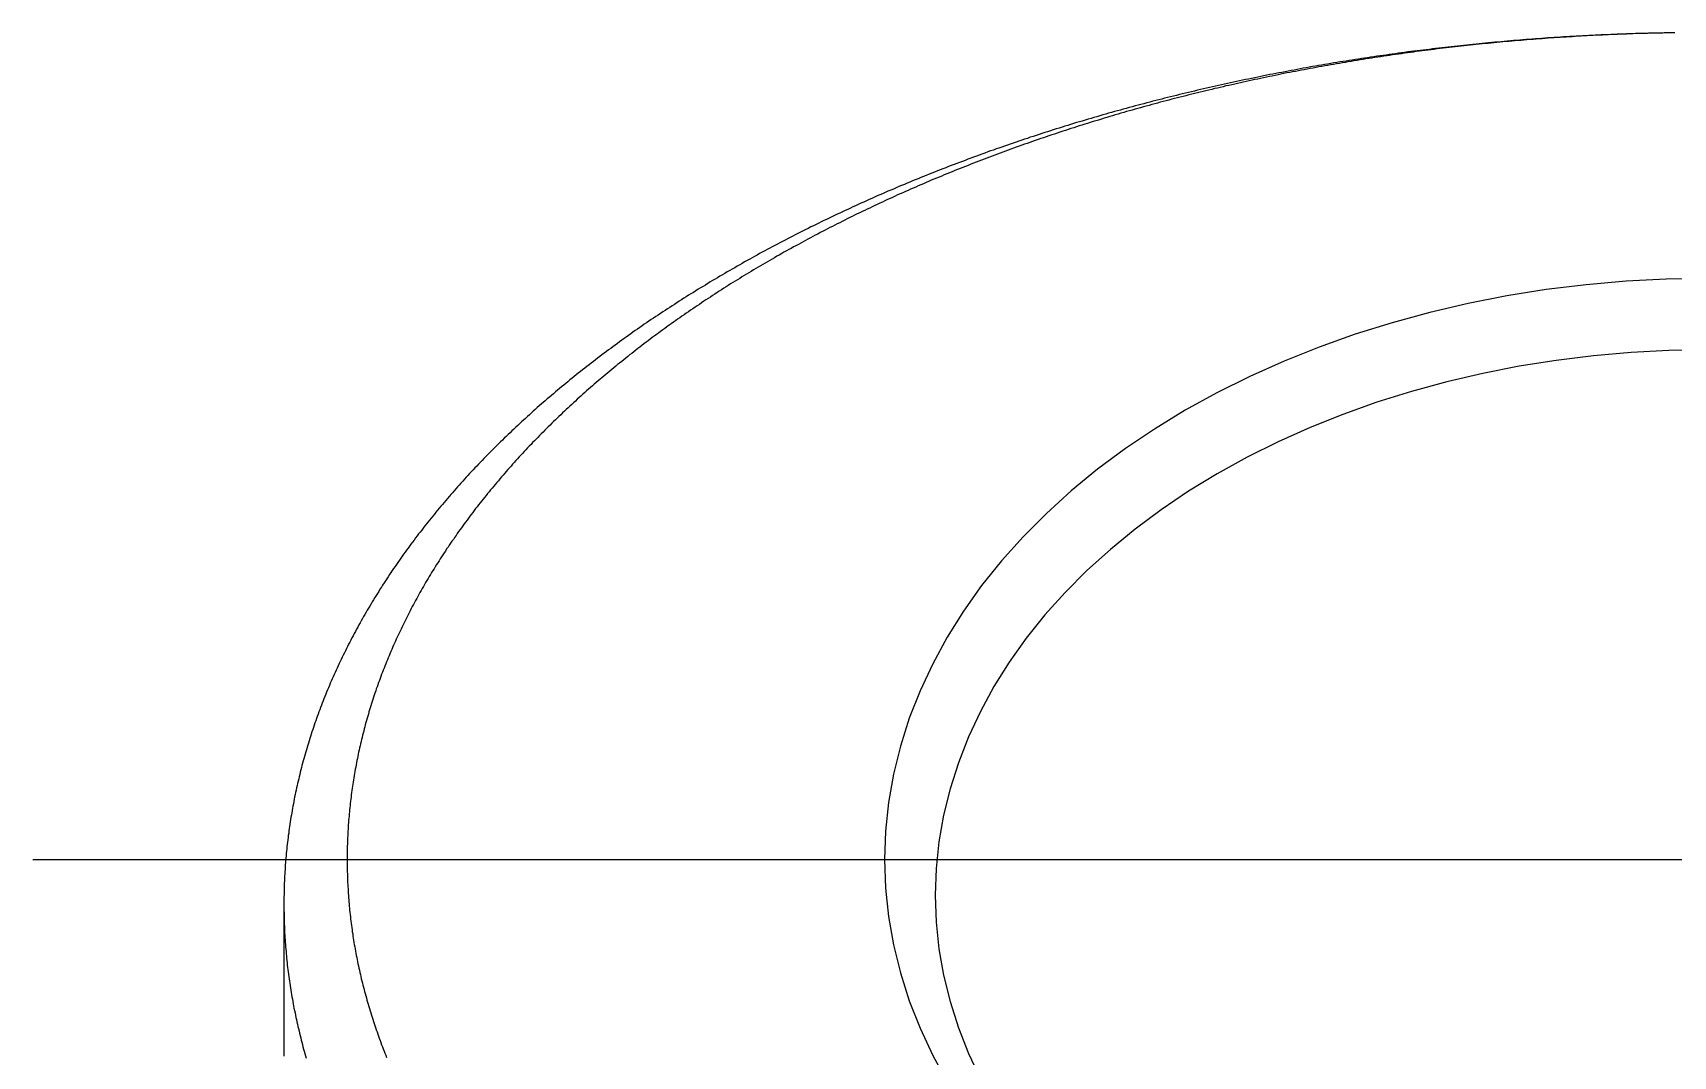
# Model space of a CAD drawing. Extents: x -9.8 to 79.6, y -19.1 to 55.4.
# Drawn here: x 53.16 to 66.13, y 45.31 to 53.41 of the extents above; entities that cross this region are included whole.
import ezdxf

# ---------------------------------------------------------------- set-up
doc = ezdxf.new("R2010")
doc.units = 0
doc.linetypes.add('CENTER', pattern=[50.8, 31.75, -6.35, 6.35, -6.35])
doc.layers.get('0').update_dxf_attribs({"linetype": 'CONTINUOUS'})
doc.layers.add('CENTER', color=1, linetype='CENTER')

msp = doc.modelspace()

# ---------------------------------------------------------------- linework, layer by layer
at = {"color": 7, "linetype": 'CONTINUOUS'}
msp.add_line((55.149, 46.515), (55.149, 45.313), dxfattribs=at)
at = {"color": 7}
for points in [[(66.138, 53.408, 0), (66.113, 53.407, 0), (66.088, 53.407, 0), (66.063, 53.407, 0), (66.038, 53.406, 0), (66.013, 53.406, 0), (65.988, 53.405, 0), (65.963, 53.404, 0), (65.939, 53.404, 0), (65.914, 53.403, 0), (65.889, 53.403, 0), (65.864, 53.402, 0), (65.839, 53.401, 0), (65.814, 53.4, 0), (65.789, 53.399, 0), (65.764, 53.399, 0), (65.74, 53.398, 0), (65.715, 53.397, 0), (65.69, 53.396, 0), (65.665, 53.395, 0), (65.64, 53.394, 0), (65.615, 53.393, 0), (65.591, 53.392, 0), (65.566, 53.391, 0), (65.541, 53.389, 0), (65.516, 53.388, 0), (65.491, 53.387, 0), (65.466, 53.386, 0), (65.442, 53.385, 0), (65.417, 53.383, 0), (65.392, 53.382, 0), (65.367, 53.38, 0), (65.342, 53.379, 0), (65.317, 53.378, 0), (65.293, 53.376, 0), (65.268, 53.375, 0), (65.243, 53.373, 0), (65.218, 53.371, 0), (65.194, 53.37, 0), (65.169, 53.368, 0), (65.144, 53.367, 0), (65.119, 53.365, 0), (65.094, 53.363, 0), (65.07, 53.361, 0), (65.045, 53.359, 0), (65.02, 53.358, 0), (64.996, 53.356, 0), (64.971, 53.354, 0), (64.946, 53.352, 0), (64.921, 53.35, 0), (64.897, 53.348, 0), (64.872, 53.346, 0), (64.847, 53.344, 0), (64.822, 53.342, 0), (64.798, 53.339, 0), (64.773, 53.337, 0), (64.748, 53.335, 0), (64.724, 53.333, 0), (64.699, 53.33, 0), (64.674, 53.328, 0), (64.65, 53.326, 0), (64.625, 53.323, 0), (64.6, 53.321, 0), (64.576, 53.318, 0), (64.551, 53.316, 0), (64.526, 53.313, 0), (64.502, 53.311, 0), (64.477, 53.308, 0), (64.453, 53.306, 0), (64.428, 53.303, 0), (64.403, 53.3, 0), (64.379, 53.297, 0), (64.354, 53.295, 0), (64.33, 53.292, 0), (64.305, 53.289, 0), (64.281, 53.286, 0), (64.256, 53.283, 0), (64.231, 53.28, 0), (64.207, 53.277, 0), (64.182, 53.274, 0), (64.158, 53.271, 0), (64.133, 53.268, 0), (64.109, 53.265, 0), (64.084, 53.262, 0), (64.06, 53.259, 0), (64.035, 53.256, 0), (64.011, 53.252, 0), (63.986, 53.249, 0), (63.962, 53.246, 0), (63.938, 53.242, 0), (63.913, 53.239, 0), (63.889, 53.236, 0), (63.864, 53.232, 0), (63.84, 53.229, 0), (63.816, 53.225, 0), (63.791, 53.222, 0), (63.767, 53.218, 0), (63.742, 53.215, 0), (63.718, 53.211, 0), (63.694, 53.207, 0), (63.669, 53.204, 0), (63.645, 53.2, 0), (63.621, 53.196, 0), (63.596, 53.192, 0), (63.572, 53.188, 0), (63.548, 53.184, 0), (63.523, 53.181, 0), (63.499, 53.177, 0), (63.475, 53.173, 0), (63.451, 53.169, 0), (63.427, 53.165, 0), (63.402, 53.16, 0), (63.378, 53.156, 0), (63.354, 53.152, 0), (63.33, 53.148, 0), (63.306, 53.144, 0), (63.281, 53.14, 0), (63.257, 53.135, 0), (63.233, 53.131, 0), (63.209, 53.127, 0), (63.185, 53.122, 0), (63.161, 53.118, 0), (63.137, 53.113, 0), (63.113, 53.109, 0), (63.089, 53.104, 0), (63.065, 53.1, 0), (63.04, 53.095, 0), (63.016, 53.091, 0), (62.992, 53.086, 0), (62.968, 53.081, 0), (62.944, 53.077, 0), (62.92, 53.072, 0), (62.896, 53.067, 0), (62.873, 53.062, 0), (62.849, 53.057, 0), (62.825, 53.052, 0), (62.801, 53.047, 0), (62.777, 53.042, 0), (62.753, 53.038, 0), (62.729, 53.032, 0), (62.705, 53.027, 0), (62.681, 53.022, 0), (62.657, 53.017, 0), (62.634, 53.012, 0), (62.61, 53.007, 0), (62.586, 53.002, 0), (62.562, 52.996, 0), (62.538, 52.991, 0), (62.515, 52.986, 0), (62.491, 52.98, 0), (62.467, 52.975, 0), (62.444, 52.969, 0), (62.42, 52.964, 0), (62.396, 52.958, 0), (62.373, 52.953, 0), (62.349, 52.947, 0), (62.325, 52.942, 0), (62.302, 52.936, 0), (62.278, 52.93, 0), (62.255, 52.925, 0), (62.231, 52.919, 0), (62.207, 52.913, 0), (62.184, 52.907, 0), (62.16, 52.901, 0), (62.137, 52.896, 0), (62.113, 52.89, 0), (62.09, 52.884, 0), (62.066, 52.878, 0), (62.043, 52.872, 0), (62.02, 52.866, 0), (61.996, 52.86, 0), (61.973, 52.853, 0), (61.949, 52.847, 0), (61.926, 52.841, 0), (61.903, 52.835, 0), (61.879, 52.829, 0), (61.856, 52.822, 0), (61.833, 52.816, 0), (61.809, 52.81, 0), (61.786, 52.803, 0), (61.763, 52.797, 0), (61.74, 52.791, 0), (61.717, 52.784, 0), (61.693, 52.778, 0), (61.67, 52.771, 0), (61.647, 52.764, 0), (61.624, 52.758, 0), (61.601, 52.751, 0), (61.578, 52.744, 0), (61.554, 52.738, 0), (61.531, 52.731, 0), (61.508, 52.724, 0), (61.485, 52.717, 0), (61.462, 52.71, 0), (61.439, 52.703, 0), (61.416, 52.697, 0), (61.393, 52.69, 0), (61.37, 52.683, 0), (61.348, 52.675, 0), (61.325, 52.668, 0), (61.302, 52.661, 0), (61.279, 52.654, 0), (61.256, 52.647, 0), (61.233, 52.64, 0), (61.211, 52.633, 0), (61.188, 52.625, 0), (61.165, 52.618, 0), (61.142, 52.611, 0), (61.12, 52.603, 0), (61.097, 52.596, 0), (61.074, 52.588, 0), (61.051, 52.581, 0), (61.029, 52.573, 0), (61.006, 52.566, 0), (60.984, 52.558, 0), (60.961, 52.551, 0), (60.938, 52.543, 0), (60.916, 52.535, 0), (60.893, 52.528, 0), (60.871, 52.52, 0), (60.848, 52.512, 0), (60.826, 52.504, 0), (60.803, 52.496, 0), (60.781, 52.489, 0), (60.759, 52.48, 0), (60.736, 52.473, 0), (60.714, 52.465, 0), (60.692, 52.456, 0), (60.669, 52.449, 0), (60.647, 52.44, 0), (60.625, 52.432, 0), (60.603, 52.424, 0), (60.58, 52.416, 0), (60.558, 52.408, 0), (60.536, 52.399, 0), (60.514, 52.391, 0), (60.492, 52.383, 0), (60.47, 52.374, 0), (60.448, 52.366, 0), (60.426, 52.358, 0), (60.404, 52.349, 0), (60.382, 52.34, 0), (60.36, 52.332, 0), (60.338, 52.323, 0), (60.316, 52.315, 0), (60.294, 52.306, 0), (60.272, 52.297, 0), (60.25, 52.289, 0), (60.228, 52.28, 0), (60.206, 52.271, 0), (60.185, 52.262, 0), (60.163, 52.254, 0), (60.141, 52.245, 0), (60.12, 52.236, 0), (60.098, 52.227, 0), (60.076, 52.218, 0), (60.055, 52.209, 0), (60.033, 52.2, 0), (60.011, 52.191, 0), (59.99, 52.181, 0), (59.968, 52.172, 0), (59.947, 52.163, 0), (59.925, 52.154, 0), (59.904, 52.145, 0), (59.883, 52.135, 0), (59.861, 52.126, 0), (59.84, 52.117, 0), (59.819, 52.107, 0), (59.797, 52.098, 0), (59.776, 52.088, 0), (59.755, 52.079, 0), (59.734, 52.069, 0), (59.712, 52.06, 0), (59.691, 52.05, 0), (59.67, 52.04, 0), (59.649, 52.031, 0), (59.628, 52.021, 0), (59.607, 52.011, 0), (59.586, 52.002, 0), (59.565, 51.992, 0), (59.544, 51.982, 0), (59.523, 51.972, 0), (59.502, 51.962, 0), (59.481, 51.952, 0), (59.461, 51.942, 0), (59.44, 51.932, 0), (59.419, 51.922, 0), (59.398, 51.912, 0), (59.378, 51.902, 0), (59.357, 51.892, 0), (59.337, 51.882, 0), (59.316, 51.872, 0), (59.295, 51.861, 0), (59.275, 51.851, 0), (59.254, 51.841, 0), (59.234, 51.83, 0), (59.213, 51.82, 0), (59.193, 51.81, 0), (59.173, 51.799, 0), (59.152, 51.789, 0), (59.132, 51.778, 0), (59.112, 51.768, 0), (59.092, 51.757, 0), (59.071, 51.747, 0), (59.051, 51.736, 0), (59.031, 51.725, 0), (59.011, 51.715, 0), (58.991, 51.704, 0), (58.971, 51.693, 0), (58.951, 51.682, 0), (58.931, 51.672, 0), (58.911, 51.661, 0), (58.891, 51.65, 0), (58.871, 51.639, 0), (58.852, 51.628, 0), (58.832, 51.617, 0), (58.812, 51.606, 0), (58.792, 51.595, 0), (58.773, 51.584, 0), (58.753, 51.572, 0), (58.733, 51.561, 0), (58.714, 51.55, 0), (58.694, 51.539, 0), (58.675, 51.528, 0), (58.655, 51.517, 0), (58.636, 51.505, 0), (58.617, 51.494, 0), (58.597, 51.482, 0), (58.578, 51.471, 0), (58.559, 51.46, 0), (58.539, 51.448, 0), (58.52, 51.437, 0), (58.501, 51.425, 0), (58.482, 51.413, 0), (58.463, 51.402, 0), (58.444, 51.39, 0), (58.425, 51.379, 0), (58.406, 51.367, 0), (58.387, 51.355, 0), (58.368, 51.343, 0), (58.349, 51.332, 0), (58.331, 51.32, 0), (58.312, 51.308, 0), (58.293, 51.296, 0), (58.274, 51.284, 0), (58.256, 51.272, 0), (58.237, 51.26, 0), (58.219, 51.248, 0), (58.2, 51.236, 0), (58.182, 51.224, 0), (58.163, 51.212, 0), (58.145, 51.2, 0), (58.126, 51.188, 0), (58.108, 51.175, 0), (58.09, 51.163, 0), (58.072, 51.151, 0), (58.053, 51.139, 0), (58.035, 51.126, 0), (58.017, 51.114, 0), (57.999, 51.102, 0), (57.981, 51.089, 0), (57.963, 51.077, 0), (57.945, 51.064, 0), (57.927, 51.052, 0), (57.909, 51.039, 0), (57.892, 51.026, 0), (57.874, 51.014, 0), (57.856, 51.001, 0), (57.839, 50.989, 0), (57.821, 50.976, 0), (57.803, 50.963, 0), (57.786, 50.95, 0), (57.768, 50.938, 0), (57.751, 50.925, 0), (57.733, 50.912, 0), (57.716, 50.899, 0), (57.699, 50.886, 0), (57.681, 50.873, 0), (57.664, 50.86, 0), (57.647, 50.847, 0), (57.63, 50.834, 0), (57.613, 50.821, 0), (57.596, 50.808, 0), (57.579, 50.795, 0), (57.562, 50.782, 0), (57.545, 50.768, 0), (57.528, 50.755, 0), (57.511, 50.742, 0), (57.494, 50.729, 0), (57.477, 50.715, 0), (57.461, 50.702, 0), (57.444, 50.688, 0), (57.428, 50.675, 0), (57.411, 50.662, 0), (57.395, 50.648, 0), (57.378, 50.635, 0), (57.362, 50.621, 0), (57.345, 50.608, 0), (57.329, 50.594, 0), (57.313, 50.58, 0), (57.297, 50.567, 0), (57.28, 50.553, 0), (57.264, 50.539, 0), (57.248, 50.526, 0), (57.232, 50.512, 0), (57.216, 50.498, 0), (57.2, 50.484, 0), (57.184, 50.47, 0), (57.168, 50.456, 0), (57.153, 50.443, 0), (57.137, 50.429, 0), (57.121, 50.415, 0), (57.106, 50.401, 0), (57.09, 50.387, 0), (57.075, 50.373, 0), (57.059, 50.358, 0), (57.044, 50.344, 0), (57.028, 50.33, 0), (57.013, 50.316, 0), (56.998, 50.302, 0), (56.982, 50.288, 0), (56.967, 50.273, 0), (56.952, 50.259, 0), (56.937, 50.245, 0), (56.922, 50.23, 0), (56.907, 50.216, 0), (56.892, 50.201, 0), (56.877, 50.187, 0), (56.862, 50.172, 0), (56.847, 50.158, 0), (56.833, 50.143, 0), (56.818, 50.129, 0), (56.803, 50.114, 0), (56.789, 50.1, 0), (56.774, 50.085, 0), (56.76, 50.07, 0), (56.745, 50.056, 0), (56.731, 50.041, 0), (56.717, 50.026, 0), (56.703, 50.011, 0), (56.688, 49.996, 0), (56.674, 49.981, 0), (56.66, 49.967, 0), (56.646, 49.952, 0), (56.632, 49.937, 0), (56.618, 49.922, 0), (56.604, 49.907, 0), (56.59, 49.892, 0), (56.577, 49.877, 0), (56.563, 49.862, 0), (56.549, 49.846, 0), (56.536, 49.831, 0), (56.522, 49.816, 0), (56.509, 49.801, 0), (56.495, 49.786, 0), (56.482, 49.77, 0), (56.469, 49.755, 0), (56.455, 49.74, 0), (56.442, 49.724, 0), (56.429, 49.709, 0), (56.416, 49.694, 0), (56.403, 49.678, 0), (56.39, 49.663, 0), (56.377, 49.647, 0), (56.364, 49.632, 0), (56.351, 49.616, 0), (56.339, 49.601, 0), (56.326, 49.585, 0), (56.313, 49.569, 0), (56.301, 49.554, 0), (56.288, 49.538, 0), (56.276, 49.523, 0), (56.263, 49.507, 0), (56.251, 49.491, 0), (56.239, 49.475, 0), (56.226, 49.459, 0), (56.214, 49.444, 0), (56.202, 49.428, 0), (56.19, 49.412, 0), (56.178, 49.396, 0), (56.166, 49.38, 0), (56.154, 49.364, 0), (56.143, 49.348, 0), (56.131, 49.332, 0), (56.119, 49.316, 0), (56.108, 49.3, 0), (56.096, 49.284, 0), (56.084, 49.268, 0), (56.073, 49.252, 0), (56.062, 49.236, 0), (56.05, 49.219, 0), (56.039, 49.203, 0), (56.028, 49.187, 0), (56.017, 49.171, 0), (56.006, 49.154, 0), (55.995, 49.138, 0), (55.984, 49.122, 0), (55.973, 49.105, 0), (55.962, 49.089, 0), (55.952, 49.073, 0), (55.941, 49.056, 0), (55.93, 49.04, 0), (55.92, 49.023, 0), (55.909, 49.007, 0), (55.899, 48.99, 0), (55.889, 48.974, 0), (55.878, 48.957, 0), (55.868, 48.941, 0), (55.858, 48.924, 0), (55.848, 48.908, 0), (55.838, 48.891, 0), (55.828, 48.874, 0), (55.818, 48.858, 0), (55.808, 48.841, 0), (55.799, 48.824, 0), (55.789, 48.808, 0), (55.779, 48.791, 0), (55.77, 48.774, 0), (55.761, 48.757, 0), (55.751, 48.74, 0), (55.742, 48.724, 0), (55.733, 48.707, 0), (55.723, 48.69, 0), (55.714, 48.673, 0), (55.705, 48.656, 0), (55.696, 48.639, 0), (55.687, 48.622, 0), (55.678, 48.605, 0), (55.67, 48.588, 0), (55.661, 48.571, 0), (55.652, 48.554, 0), (55.644, 48.537, 0), (55.635, 48.52, 0), (55.627, 48.503, 0), (55.618, 48.486, 0), (55.61, 48.469, 0), (55.602, 48.452, 0), (55.594, 48.435, 0), (55.586, 48.418, 0), (55.578, 48.4, 0), (55.57, 48.383, 0), (55.562, 48.366, 0), (55.554, 48.349, 0), (55.546, 48.332, 0), (55.539, 48.314, 0), (55.531, 48.297, 0), (55.524, 48.28, 0), (55.516, 48.263, 0), (55.509, 48.245, 0), (55.502, 48.228, 0), (55.494, 48.211, 0), (55.487, 48.193, 0), (55.48, 48.176, 0), (55.473, 48.158, 0), (55.466, 48.141, 0), (55.459, 48.124, 0), (55.453, 48.106, 0), (55.446, 48.089, 0), (55.439, 48.071, 0), (55.433, 48.054, 0), (55.426, 48.036, 0), (55.42, 48.019, 0), (55.413, 48.001, 0), (55.407, 47.984, 0), (55.401, 47.966, 0), (55.395, 47.949, 0), (55.389, 47.931, 0), (55.383, 47.914, 0), (55.377, 47.896, 0), (55.371, 47.878, 0), (55.365, 47.861, 0), (55.36, 47.843, 0), (55.354, 47.826, 0), (55.349, 47.808, 0), (55.343, 47.79, 0), (55.338, 47.773, 0), (55.332, 47.755, 0), (55.327, 47.737, 0), (55.322, 47.72, 0), (55.317, 47.702, 0), (55.312, 47.684, 0), (55.307, 47.666, 0), (55.302, 47.649, 0), (55.297, 47.631, 0), (55.292, 47.613, 0), (55.288, 47.596, 0), (55.283, 47.578, 0), (55.279, 47.56, 0), (55.275, 47.542, 0), (55.27, 47.524, 0), (55.266, 47.507, 0), (55.262, 47.489, 0), (55.258, 47.471, 0), (55.254, 47.453, 0), (55.25, 47.435, 0), (55.246, 47.417, 0), (55.242, 47.4, 0), (55.238, 47.382, 0), (55.234, 47.364, 0), (55.231, 47.346, 0), (55.227, 47.328, 0), (55.224, 47.31, 0), (55.221, 47.292, 0), (55.217, 47.275, 0), (55.214, 47.257, 0), (55.211, 47.239, 0), (55.208, 47.221, 0), (55.205, 47.203, 0), (55.202, 47.185, 0), (55.199, 47.167, 0), (55.197, 47.149, 0), (55.194, 47.131, 0), (55.191, 47.113, 0), (55.189, 47.095, 0), (55.187, 47.078, 0), (55.184, 47.059, 0), (55.182, 47.042, 0), (55.18, 47.024, 0), (55.178, 47.006, 0), (55.175, 46.988, 0), (55.173, 46.97, 0), (55.172, 46.952, 0), (55.17, 46.934, 0), (55.168, 46.916, 0), (55.166, 46.898, 0), (55.165, 46.88, 0), (55.163, 46.862, 0), (55.162, 46.844, 0), (55.16, 46.826, 0), (55.159, 46.808, 0), (55.158, 46.79, 0), (55.157, 46.772, 0), (55.156, 46.754, 0), (55.155, 46.736, 0), (55.154, 46.718, 0), (55.153, 46.7, 0), (55.152, 46.682, 0), (55.152, 46.664, 0), (55.151, 46.646, 0), (55.15, 46.628, 0), (55.15, 46.61, 0), (55.15, 46.592, 0), (55.149, 46.574, 0), (55.149, 46.556, 0), (55.149, 46.538, 0), (55.149, 46.52, 0), (55.149, 46.502, 0), (55.149, 46.484, 0), (55.149, 46.466, 0), (55.15, 46.448, 0), (55.15, 46.43, 0), (55.15, 46.412, 0), (55.151, 46.394, 0), (55.151, 46.376, 0), (55.152, 46.358, 0), (55.153, 46.34, 0), (55.153, 46.322, 0), (55.154, 46.304, 0), (55.155, 46.286, 0), (55.156, 46.268, 0), (55.157, 46.25, 0), (55.158, 46.232, 0), (55.16, 46.214, 0), (55.161, 46.196, 0), (55.162, 46.178, 0), (55.164, 46.16, 0), (55.166, 46.142, 0), (55.167, 46.124, 0), (55.169, 46.106, 0), (55.171, 46.088, 0), (55.172, 46.07, 0), (55.174, 46.052, 0), (55.176, 46.034, 0), (55.178, 46.016, 0), (55.181, 45.998, 0), (55.183, 45.98, 0), (55.185, 45.962, 0), (55.188, 45.944, 0), (55.19, 45.926, 0), (55.193, 45.908, 0), (55.195, 45.89, 0), (55.198, 45.872, 0), (55.201, 45.854, 0), (55.204, 45.836, 0), (55.207, 45.818, 0), (55.21, 45.8, 0), (55.213, 45.782, 0), (55.216, 45.764, 0), (55.219, 45.746, 0), (55.222, 45.728, 0), (55.226, 45.71, 0), (55.229, 45.692, 0), (55.233, 45.674, 0), (55.237, 45.656, 0), (55.24, 45.638, 0), (55.244, 45.62, 0), (55.248, 45.603, 0), (55.252, 45.585, 0), (55.256, 45.567, 0), (55.26, 45.549, 0), (55.264, 45.531, 0), (55.269, 45.513, 0), (55.273, 45.495, 0), (55.277, 45.477, 0), (55.282, 45.459, 0), (55.286, 45.441, 0), (55.291, 45.423, 0), (55.296, 45.406, 0), (55.3, 45.388, 0), (55.305, 45.37, 0), (55.31, 45.352, 0), (55.315, 45.334, 0), (55.32, 45.316, 0), (55.326, 45.298, 0)], [(66.148, 53.408, 0), (66.124, 53.407, 0), (66.1, 53.407, 0), (66.076, 53.407, 0), (66.052, 53.406, 0), (66.028, 53.406, 0), (66.004, 53.405, 0), (65.98, 53.405, 0), (65.956, 53.404, 0), (65.932, 53.403, 0), (65.909, 53.403, 0), (65.885, 53.402, 0), (65.861, 53.401, 0), (65.837, 53.401, 0), (65.813, 53.4, 0), (65.789, 53.399, 0), (65.765, 53.398, 0), (65.741, 53.397, 0), (65.717, 53.396, 0), (65.693, 53.395, 0), (65.669, 53.395, 0), (65.646, 53.394, 0), (65.622, 53.392, 0), (65.598, 53.391, 0), (65.574, 53.39, 0), (65.55, 53.389, 0), (65.526, 53.388, 0), (65.502, 53.387, 0), (65.478, 53.386, 0), (65.455, 53.384, 0), (65.431, 53.383, 0), (65.407, 53.382, 0), (65.383, 53.38, 0), (65.359, 53.379, 0), (65.335, 53.377, 0), (65.312, 53.376, 0), (65.288, 53.374, 0), (65.264, 53.373, 0), (65.24, 53.371, 0), (65.216, 53.37, 0), (65.192, 53.368, 0), (65.169, 53.367, 0), (65.145, 53.365, 0), (65.121, 53.363, 0), (65.097, 53.361, 0), (65.073, 53.36, 0), (65.05, 53.358, 0), (65.026, 53.356, 0), (65.002, 53.354, 0), (64.978, 53.352, 0), (64.954, 53.35, 0), (64.931, 53.348, 0), (64.907, 53.346, 0), (64.883, 53.344, 0), (64.859, 53.342, 0), (64.836, 53.34, 0), (64.812, 53.338, 0), (64.788, 53.336, 0), (64.765, 53.334, 0), (64.741, 53.331, 0), (64.717, 53.329, 0), (64.694, 53.327, 0), (64.67, 53.324, 0), (64.646, 53.322, 0), (64.623, 53.32, 0), (64.599, 53.317, 0), (64.575, 53.315, 0), (64.552, 53.312, 0), (64.528, 53.31, 0), (64.504, 53.307, 0), (64.481, 53.304, 0), (64.457, 53.302, 0), (64.433, 53.299, 0), (64.41, 53.297, 0), (64.386, 53.294, 0), (64.362, 53.291, 0), (64.339, 53.288, 0), (64.315, 53.285, 0), (64.292, 53.283, 0), (64.268, 53.28, 0), (64.245, 53.277, 0), (64.221, 53.274, 0), (64.198, 53.271, 0), (64.174, 53.268, 0), (64.15, 53.265, 0), (64.127, 53.262, 0), (64.103, 53.259, 0), (64.08, 53.255, 0), (64.056, 53.252, 0), (64.033, 53.249, 0), (64.01, 53.246, 0), (63.986, 53.242, 0), (63.962, 53.239, 0), (63.939, 53.236, 0), (63.916, 53.233, 0), (63.892, 53.229, 0), (63.869, 53.226, 0), (63.845, 53.222, 0), (63.822, 53.219, 0), (63.799, 53.215, 0), (63.775, 53.212, 0), (63.752, 53.208, 0), (63.728, 53.204, 0), (63.705, 53.201, 0), (63.682, 53.197, 0), (63.658, 53.193, 0), (63.635, 53.19, 0), (63.612, 53.186, 0), (63.589, 53.182, 0), (63.565, 53.178, 0), (63.542, 53.174, 0), (63.519, 53.17, 0), (63.495, 53.166, 0), (63.472, 53.162, 0), (63.449, 53.158, 0), (63.426, 53.154, 0), (63.403, 53.15, 0), (63.38, 53.146, 0), (63.356, 53.142, 0), (63.333, 53.138, 0), (63.31, 53.133, 0), (63.287, 53.129, 0), (63.264, 53.125, 0), (63.24, 53.121, 0), (63.217, 53.116, 0), (63.194, 53.112, 0), (63.171, 53.108, 0), (63.148, 53.103, 0), (63.125, 53.099, 0), (63.102, 53.094, 0), (63.079, 53.09, 0), (63.056, 53.085, 0), (63.033, 53.08, 0), (63.01, 53.076, 0), (62.987, 53.071, 0), (62.964, 53.066, 0), (62.941, 53.062, 0), (62.918, 53.057, 0), (62.895, 53.052, 0), (62.872, 53.047, 0), (62.849, 53.042, 0), (62.827, 53.038, 0), (62.804, 53.033, 0), (62.781, 53.028, 0), (62.758, 53.023, 0), (62.735, 53.018, 0), (62.712, 53.013, 0), (62.69, 53.008, 0), (62.667, 53.002, 0), (62.644, 52.997, 0), (62.621, 52.992, 0), (62.598, 52.987, 0), (62.576, 52.981, 0), (62.553, 52.976, 0), (62.53, 52.971, 0), (62.508, 52.966, 0), (62.485, 52.96, 0), (62.462, 52.955, 0), (62.44, 52.949, 0), (62.417, 52.944, 0), (62.394, 52.938, 0), (62.372, 52.933, 0), (62.349, 52.927, 0), (62.327, 52.922, 0), (62.304, 52.916, 0), (62.282, 52.91, 0), (62.259, 52.905, 0), (62.236, 52.899, 0), (62.214, 52.893, 0), (62.191, 52.887, 0), (62.169, 52.882, 0), (62.147, 52.876, 0), (62.124, 52.87, 0), (62.102, 52.864, 0), (62.079, 52.858, 0), (62.057, 52.852, 0), (62.035, 52.846, 0), (62.012, 52.84, 0), (61.99, 52.834, 0), (61.968, 52.828, 0), (61.945, 52.821, 0), (61.923, 52.815, 0), (61.901, 52.809, 0), (61.879, 52.803, 0), (61.856, 52.796, 0), (61.834, 52.79, 0), (61.812, 52.784, 0), (61.79, 52.777, 0), (61.768, 52.771, 0), (61.746, 52.764, 0), (61.723, 52.758, 0), (61.701, 52.752, 0), (61.679, 52.745, 0), (61.657, 52.738, 0), (61.635, 52.732, 0), (61.613, 52.725, 0), (61.591, 52.718, 0), (61.569, 52.712, 0), (61.547, 52.705, 0), (61.525, 52.698, 0), (61.503, 52.691, 0), (61.481, 52.684, 0), (61.459, 52.678, 0), (61.438, 52.671, 0), (61.416, 52.664, 0), (61.394, 52.657, 0), (61.372, 52.65, 0), (61.35, 52.643, 0), (61.329, 52.636, 0), (61.307, 52.629, 0), (61.285, 52.621, 0), (61.263, 52.614, 0), (61.242, 52.607, 0), (61.22, 52.6, 0), (61.198, 52.593, 0), (61.177, 52.585, 0), (61.155, 52.578, 0), (61.134, 52.571, 0), (61.112, 52.563, 0), (61.09, 52.556, 0), (61.069, 52.548, 0), (61.047, 52.541, 0), (61.026, 52.533, 0), (61.005, 52.526, 0), (60.983, 52.518, 0), (60.962, 52.511, 0), (60.94, 52.503, 0), (60.919, 52.495, 0), (60.898, 52.487, 0), (60.876, 52.48, 0), (60.855, 52.472, 0), (60.834, 52.464, 0), (60.812, 52.456, 0), (60.791, 52.448, 0), (60.77, 52.44, 0), (60.749, 52.432, 0), (60.728, 52.425, 0), (60.706, 52.416, 0), (60.685, 52.408, 0), (60.664, 52.4, 0), (60.643, 52.392, 0), (60.622, 52.384, 0), (60.601, 52.376, 0), (60.58, 52.368, 0), (60.559, 52.359, 0), (60.538, 52.351, 0), (60.517, 52.343, 0), (60.496, 52.334, 0), (60.475, 52.326, 0), (60.455, 52.318, 0), (60.434, 52.309, 0), (60.413, 52.301, 0), (60.392, 52.292, 0), (60.371, 52.284, 0), (60.351, 52.275, 0), (60.33, 52.267, 0), (60.309, 52.258, 0), (60.289, 52.249, 0), (60.268, 52.241, 0), (60.247, 52.232, 0), (60.227, 52.223, 0), (60.206, 52.214, 0), (60.186, 52.206, 0), (60.165, 52.197, 0), (60.145, 52.188, 0), (60.124, 52.179, 0), (60.104, 52.17, 0), (60.084, 52.161, 0), (60.063, 52.152, 0), (60.043, 52.143, 0), (60.023, 52.134, 0), (60.002, 52.125, 0), (59.982, 52.115, 0), (59.962, 52.106, 0), (59.942, 52.097, 0), (59.922, 52.088, 0), (59.901, 52.079, 0), (59.881, 52.069, 0), (59.861, 52.06, 0), (59.841, 52.051, 0), (59.821, 52.041, 0), (59.801, 52.032, 0), (59.781, 52.022, 0), (59.761, 52.013, 0), (59.742, 52.003, 0), (59.722, 51.994, 0), (59.702, 51.984, 0), (59.682, 51.975, 0), (59.662, 51.965, 0), (59.643, 51.955, 0), (59.623, 51.946, 0), (59.603, 51.936, 0), (59.584, 51.926, 0), (59.564, 51.916, 0), (59.544, 51.906, 0), (59.525, 51.897, 0), (59.505, 51.887, 0), (59.486, 51.877, 0), (59.467, 51.867, 0), (59.447, 51.857, 0), (59.428, 51.847, 0), (59.408, 51.837, 0), (59.389, 51.827, 0), (59.37, 51.816, 0), (59.351, 51.806, 0), (59.331, 51.796, 0), (59.312, 51.786, 0), (59.293, 51.776, 0), (59.274, 51.765, 0), (59.255, 51.755, 0), (59.236, 51.745, 0), (59.217, 51.734, 0), (59.198, 51.724, 0), (59.179, 51.714, 0), (59.16, 51.703, 0), (59.141, 51.693, 0), (59.122, 51.682, 0), (59.103, 51.672, 0), (59.085, 51.661, 0), (59.066, 51.65, 0), (59.047, 51.64, 0), (59.029, 51.629, 0), (59.01, 51.618, 0), (58.992, 51.608, 0), (58.973, 51.597, 0), (58.954, 51.586, 0), (58.936, 51.575, 0), (58.917, 51.565, 0), (58.899, 51.554, 0), (58.881, 51.543, 0), (58.862, 51.532, 0), (58.844, 51.521, 0), (58.826, 51.51, 0), (58.808, 51.499, 0), (58.789, 51.488, 0), (58.771, 51.477, 0), (58.753, 51.465, 0), (58.735, 51.454, 0), (58.717, 51.443, 0), (58.699, 51.432, 0), (58.681, 51.421, 0), (58.663, 51.409, 0), (58.645, 51.398, 0), (58.628, 51.387, 0), (58.61, 51.376, 0), (58.592, 51.364, 0), (58.574, 51.353, 0), (58.557, 51.341, 0), (58.539, 51.33, 0), (58.522, 51.318, 0), (58.504, 51.307, 0), (58.486, 51.295, 0), (58.469, 51.284, 0), (58.452, 51.272, 0), (58.434, 51.26, 0), (58.417, 51.249, 0), (58.4, 51.237, 0), (58.382, 51.225, 0), (58.365, 51.213, 0), (58.348, 51.202, 0), (58.331, 51.19, 0), (58.313, 51.178, 0), (58.296, 51.166, 0), (58.279, 51.154, 0), (58.262, 51.142, 0), (58.245, 51.13, 0), (58.229, 51.118, 0), (58.212, 51.106, 0), (58.195, 51.094, 0), (58.178, 51.082, 0), (58.161, 51.07, 0), (58.145, 51.058, 0), (58.128, 51.046, 0), (58.111, 51.033, 0), (58.095, 51.021, 0), (58.078, 51.009, 0), (58.062, 50.997, 0), (58.045, 50.984, 0), (58.029, 50.972, 0), (58.013, 50.96, 0), (57.996, 50.947, 0), (57.98, 50.935, 0), (57.964, 50.922, 0), (57.948, 50.91, 0), (57.932, 50.897, 0), (57.916, 50.885, 0), (57.9, 50.872, 0), (57.883, 50.86, 0), (57.868, 50.847, 0), (57.852, 50.834, 0), (57.836, 50.822, 0), (57.82, 50.809, 0), (57.804, 50.796, 0), (57.788, 50.783, 0), (57.773, 50.771, 0), (57.757, 50.758, 0), (57.742, 50.745, 0), (57.726, 50.732, 0), (57.711, 50.719, 0), (57.695, 50.706, 0), (57.68, 50.693, 0), (57.664, 50.68, 0), (57.649, 50.667, 0), (57.634, 50.654, 0), (57.618, 50.641, 0), (57.603, 50.628, 0), (57.588, 50.615, 0), (57.573, 50.602, 0), (57.558, 50.589, 0), (57.543, 50.575, 0), (57.528, 50.562, 0), (57.513, 50.549, 0), (57.498, 50.535, 0), (57.484, 50.522, 0), (57.469, 50.509, 0), (57.454, 50.495, 0), (57.44, 50.482, 0), (57.425, 50.469, 0), (57.41, 50.455, 0), (57.396, 50.442, 0), (57.382, 50.428, 0), (57.367, 50.415, 0), (57.353, 50.401, 0), (57.338, 50.387, 0), (57.324, 50.374, 0), (57.31, 50.36, 0), (57.296, 50.346, 0), (57.282, 50.333, 0), (57.268, 50.319, 0), (57.254, 50.305, 0), (57.24, 50.291, 0), (57.226, 50.278, 0), (57.212, 50.264, 0), (57.198, 50.25, 0), (57.184, 50.236, 0), (57.171, 50.222, 0), (57.157, 50.208, 0), (57.143, 50.194, 0), (57.13, 50.18, 0), (57.116, 50.166, 0), (57.103, 50.152, 0), (57.089, 50.138, 0), (57.076, 50.124, 0), (57.063, 50.11, 0), (57.05, 50.096, 0), (57.036, 50.081, 0), (57.023, 50.067, 0), (57.01, 50.053, 0), (56.997, 50.039, 0), (56.984, 50.025, 0), (56.971, 50.01, 0), (56.958, 49.996, 0), (56.945, 49.981, 0), (56.933, 49.967, 0), (56.92, 49.953, 0), (56.907, 49.938, 0), (56.895, 49.924, 0), (56.882, 49.909, 0), (56.87, 49.895, 0), (56.857, 49.88, 0), (56.845, 49.865, 0), (56.832, 49.851, 0), (56.82, 49.836, 0), (56.808, 49.822, 0), (56.796, 49.807, 0), (56.783, 49.792, 0), (56.772, 49.778, 0), (56.76, 49.763, 0), (56.748, 49.748, 0), (56.736, 49.733, 0), (56.724, 49.718, 0), (56.712, 49.703, 0), (56.7, 49.689, 0), (56.689, 49.674, 0), (56.677, 49.659, 0), (56.665, 49.644, 0), (56.654, 49.629, 0), (56.642, 49.614, 0), (56.631, 49.599, 0), (56.62, 49.584, 0), (56.608, 49.569, 0), (56.597, 49.554, 0), (56.586, 49.538, 0), (56.575, 49.523, 0), (56.564, 49.508, 0), (56.553, 49.493, 0), (56.542, 49.478, 0), (56.531, 49.463, 0), (56.52, 49.447, 0), (56.51, 49.432, 0), (56.499, 49.417, 0), (56.489, 49.401, 0), (56.478, 49.386, 0), (56.467, 49.371, 0), (56.457, 49.355, 0), (56.447, 49.34, 0), (56.436, 49.325, 0), (56.426, 49.309, 0), (56.416, 49.294, 0), (56.406, 49.278, 0), (56.396, 49.263, 0), (56.386, 49.247, 0), (56.376, 49.232, 0), (56.366, 49.216, 0), (56.356, 49.201, 0), (56.346, 49.185, 0), (56.337, 49.169, 0), (56.327, 49.154, 0), (56.317, 49.138, 0), (56.308, 49.122, 0), (56.298, 49.107, 0), (56.289, 49.091, 0), (56.28, 49.075, 0), (56.27, 49.059, 0), (56.261, 49.044, 0), (56.252, 49.028, 0), (56.243, 49.012, 0), (56.234, 48.996, 0), (56.225, 48.98, 0), (56.216, 48.965, 0), (56.208, 48.949, 0), (56.199, 48.933, 0), (56.19, 48.917, 0), (56.181, 48.901, 0), (56.173, 48.885, 0), (56.164, 48.869, 0), (56.156, 48.853, 0), (56.148, 48.837, 0), (56.139, 48.821, 0), (56.131, 48.805, 0), (56.123, 48.789, 0), (56.115, 48.773, 0), (56.107, 48.757, 0), (56.099, 48.741, 0), (56.091, 48.725, 0), (56.083, 48.709, 0), (56.076, 48.692, 0), (56.068, 48.676, 0), (56.06, 48.66, 0), (56.053, 48.644, 0), (56.045, 48.628, 0), (56.038, 48.611, 0), (56.031, 48.595, 0), (56.023, 48.579, 0), (56.016, 48.563, 0), (56.009, 48.546, 0), (56.002, 48.53, 0), (55.995, 48.514, 0), (55.988, 48.497, 0), (55.981, 48.481, 0), (55.974, 48.465, 0), (55.968, 48.448, 0), (55.961, 48.432, 0), (55.954, 48.416, 0), (55.948, 48.399, 0), (55.941, 48.383, 0), (55.935, 48.366, 0), (55.929, 48.35, 0), (55.922, 48.334, 0), (55.916, 48.317, 0), (55.91, 48.301, 0), (55.904, 48.284, 0), (55.898, 48.268, 0), (55.892, 48.251, 0), (55.886, 48.235, 0), (55.88, 48.218, 0), (55.875, 48.202, 0), (55.869, 48.185, 0), (55.864, 48.168, 0), (55.858, 48.152, 0), (55.853, 48.135, 0), (55.847, 48.119, 0), (55.842, 48.102, 0), (55.837, 48.085, 0), (55.832, 48.069, 0), (55.827, 48.052, 0), (55.822, 48.036, 0), (55.817, 48.019, 0), (55.812, 48.002, 0), (55.807, 47.986, 0), (55.802, 47.969, 0), (55.798, 47.952, 0), (55.793, 47.935, 0), (55.788, 47.919, 0), (55.784, 47.902, 0), (55.78, 47.885, 0), (55.775, 47.869, 0), (55.771, 47.852, 0), (55.767, 47.835, 0), (55.763, 47.819, 0), (55.759, 47.802, 0), (55.755, 47.785, 0), (55.751, 47.768, 0), (55.747, 47.751, 0), (55.744, 47.735, 0), (55.74, 47.718, 0), (55.736, 47.701, 0), (55.733, 47.684, 0), (55.73, 47.667, 0), (55.726, 47.651, 0), (55.723, 47.634, 0), (55.72, 47.617, 0), (55.717, 47.6, 0), (55.713, 47.583, 0), (55.71, 47.566, 0), (55.707, 47.55, 0), (55.705, 47.533, 0), (55.702, 47.516, 0), (55.699, 47.499, 0), (55.696, 47.482, 0), (55.694, 47.465, 0), (55.691, 47.448, 0), (55.689, 47.432, 0), (55.687, 47.415, 0), (55.684, 47.398, 0), (55.682, 47.381, 0), (55.68, 47.364, 0), (55.678, 47.347, 0), (55.676, 47.33, 0), (55.674, 47.313, 0), (55.672, 47.296, 0), (55.67, 47.279, 0), (55.669, 47.263, 0), (55.667, 47.246, 0), (55.665, 47.229, 0), (55.664, 47.212, 0), (55.662, 47.195, 0), (55.661, 47.178, 0), (55.66, 47.161, 0), (55.658, 47.144, 0), (55.657, 47.127, 0), (55.656, 47.11, 0), (55.655, 47.093, 0), (55.654, 47.076, 0), (55.654, 47.059, 0), (55.653, 47.042, 0), (55.652, 47.026, 0), (55.651, 47.009, 0), (55.651, 46.992, 0), (55.65, 46.975, 0), (55.65, 46.958, 0), (55.65, 46.941, 0), (55.649, 46.924, 0), (55.649, 46.907, 0), (55.649, 46.89, 0), (55.649, 46.873, 0), (55.649, 46.856, 0), (55.649, 46.839, 0), (55.649, 46.822, 0), (55.65, 46.805, 0), (55.65, 46.788, 0), (55.65, 46.771, 0), (55.651, 46.755, 0), (55.651, 46.737, 0), (55.652, 46.721, 0), (55.652, 46.704, 0), (55.653, 46.687, 0), (55.654, 46.67, 0), (55.655, 46.653, 0), (55.656, 46.636, 0), (55.657, 46.619, 0), (55.658, 46.602, 0), (55.659, 46.585, 0), (55.66, 46.568, 0), (55.662, 46.551, 0), (55.663, 46.534, 0), (55.664, 46.517, 0), (55.666, 46.5, 0), (55.668, 46.483, 0), (55.669, 46.467, 0), (55.671, 46.45, 0), (55.673, 46.433, 0), (55.675, 46.416, 0), (55.677, 46.399, 0), (55.679, 46.382, 0), (55.681, 46.365, 0), (55.683, 46.348, 0), (55.685, 46.331, 0), (55.688, 46.314, 0), (55.69, 46.297, 0), (55.693, 46.28, 0), (55.695, 46.263, 0), (55.698, 46.246, 0), (55.7, 46.23, 0), (55.703, 46.213, 0), (55.706, 46.196, 0), (55.709, 46.179, 0), (55.712, 46.162, 0), (55.715, 46.145, 0), (55.718, 46.128, 0), (55.721, 46.111, 0), (55.725, 46.094, 0), (55.728, 46.078, 0), (55.731, 46.061, 0), (55.735, 46.044, 0), (55.739, 46.027, 0), (55.742, 46.01, 0), (55.746, 45.993, 0), (55.75, 45.976, 0), (55.754, 45.959, 0), (55.757, 45.943, 0), (55.761, 45.926, 0), (55.766, 45.909, 0), (55.77, 45.892, 0), (55.774, 45.875, 0), (55.778, 45.858, 0), (55.783, 45.841, 0), (55.787, 45.825, 0), (55.791, 45.808, 0), (55.796, 45.791, 0), (55.801, 45.774, 0), (55.806, 45.757, 0), (55.81, 45.74, 0), (55.815, 45.724, 0), (55.82, 45.707, 0), (55.825, 45.69, 0), (55.83, 45.673, 0), (55.836, 45.656, 0), (55.841, 45.639, 0), (55.846, 45.623, 0), (55.852, 45.606, 0), (55.857, 45.589, 0), (55.862, 45.572, 0), (55.868, 45.555, 0), (55.874, 45.539, 0), (55.88, 45.522, 0), (55.886, 45.505, 0), (55.891, 45.488, 0), (55.897, 45.471, 0), (55.903, 45.455, 0), (55.91, 45.438, 0), (55.916, 45.421, 0), (55.922, 45.404, 0), (55.928, 45.388, 0), (55.935, 45.371, 0), (55.941, 45.354, 0), (55.948, 45.338, 0), (55.955, 45.321, 0), (55.961, 45.304, 0)]]:
    msp.add_polyline3d(points, dxfattribs=at)
at = {"color": 7, "linetype": 'CONTINUOUS'}
for points in [[(66.399, 51.465, 0), (66.08, 51.459, 0), (65.762, 51.443, 0), (65.445, 51.415, 0), (65.131, 51.377, 0), (64.82, 51.327, 0), (64.512, 51.267, 0), (64.209, 51.196, 0), (63.911, 51.115, 0), (63.62, 51.024, 0), (63.335, 50.922, 0), (63.057, 50.811, 0), (62.788, 50.69, 0), (62.527, 50.56, 0), (62.275, 50.422, 0), (62.034, 50.274, 0), (61.803, 50.119, 0), (61.583, 49.956, 0), (61.374, 49.785, 0), (61.178, 49.607, 0), (60.994, 49.422, 0), (60.824, 49.232, 0), (60.666, 49.035, 0), (60.523, 48.834, 0), (60.394, 48.628, 0), (60.279, 48.417, 0), (60.179, 48.203, 0), (60.094, 47.986, 0), (60.024, 47.766, 0), (59.969, 47.543, 0), (59.93, 47.319, 0), (59.907, 47.094, 0), (59.899, 46.869, 0)], [(66.399, 50.899, 0), (66.1, 50.894, 0), (65.801, 50.879, 0), (65.504, 50.853, 0), (65.209, 50.816, 0), (64.917, 50.77, 0), (64.628, 50.714, 0), (64.344, 50.647, 0), (64.065, 50.571, 0), (63.791, 50.485, 0), (63.523, 50.39, 0), (63.263, 50.286, 0), (63.01, 50.172, 0), (62.765, 50.05, 0), (62.529, 49.92, 0), (62.302, 49.782, 0), (62.086, 49.636, 0), (61.879, 49.483, 0), (61.684, 49.322, 0), (61.499, 49.156, 0), (61.327, 48.982, 0), (61.167, 48.803, 0), (61.019, 48.619, 0), (60.885, 48.43, 0), (60.763, 48.237, 0), (60.656, 48.039, 0), (60.562, 47.838, 0), (60.482, 47.634, 0), (60.416, 47.428, 0), (60.365, 47.219, 0), (60.328, 47.009, 0), (60.306, 46.798, 0), (60.299, 46.586, 0)], [(59.899, 46.869, 0), (59.907, 46.643, 0), (59.93, 46.418, 0), (59.969, 46.194, 0), (60.024, 45.972, 0), (60.094, 45.752, 0), (60.179, 45.535, 0), (60.279, 45.32, 0), (60.394, 45.11, 0)], [(60.299, 46.586, 0), (60.306, 46.374, 0), (60.328, 46.163, 0), (60.365, 45.953, 0), (60.416, 45.745, 0), (60.482, 45.538, 0), (60.562, 45.334, 0), (60.656, 45.133, 0)]]:
    msp.add_polyline3d(points, dxfattribs=at)
at = {"layer": 'CENTER', "color": 1, "linetype": 'CENTER'}
msp.add_line((53.164, 46.869), (79.634, 46.869), dxfattribs=at)

doc.saveas('drawing.dxf')
